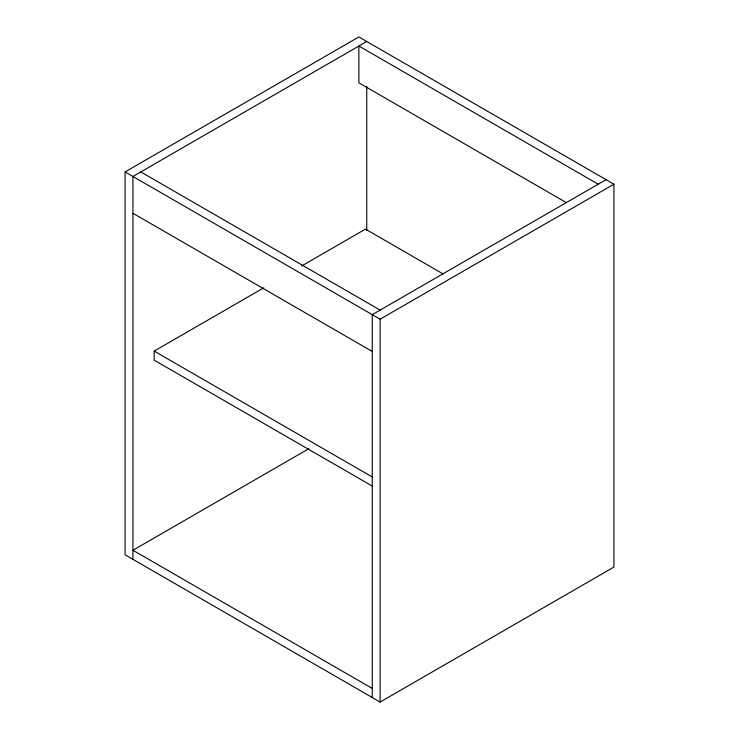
<?xml version="1.0" encoding="UTF-8"?>
<svg xmlns="http://www.w3.org/2000/svg" width="739" height="739" viewBox="0 0 739 739"><rect width="100%" height="100%" fill="white"/><g stroke="black" fill="none" stroke-linecap="round" stroke-linejoin="round"><path stroke-width="1.11" d="M125.076 171.928L358.877 36.95L613.924 184.205L613.924 567.072L380.123 702.05L125.076 554.795L125.076 171.928L380.123 319.183L613.924 184.205M366.738 41.495L132.937 176.473L132.937 559.34M372.576 486.253L154.192 360.17L154.192 351.09L263.814 287.804M301.678 265.938L365.463 229.118L443.243 274.021M606.063 179.66L372.262 314.648L372.262 697.505M308.791 448.73L132.937 550.259L372.262 688.425M598.193 184.205L358.877 46.03L358.877 82.842L566.286 202.597M140.807 171.928L380.123 310.103M132.937 213.285L372.262 351.459M154.192 351.09L372.576 477.172M380.123 319.183L380.123 702.05M366.738 86.463L366.738 230.614"/></g></svg>
